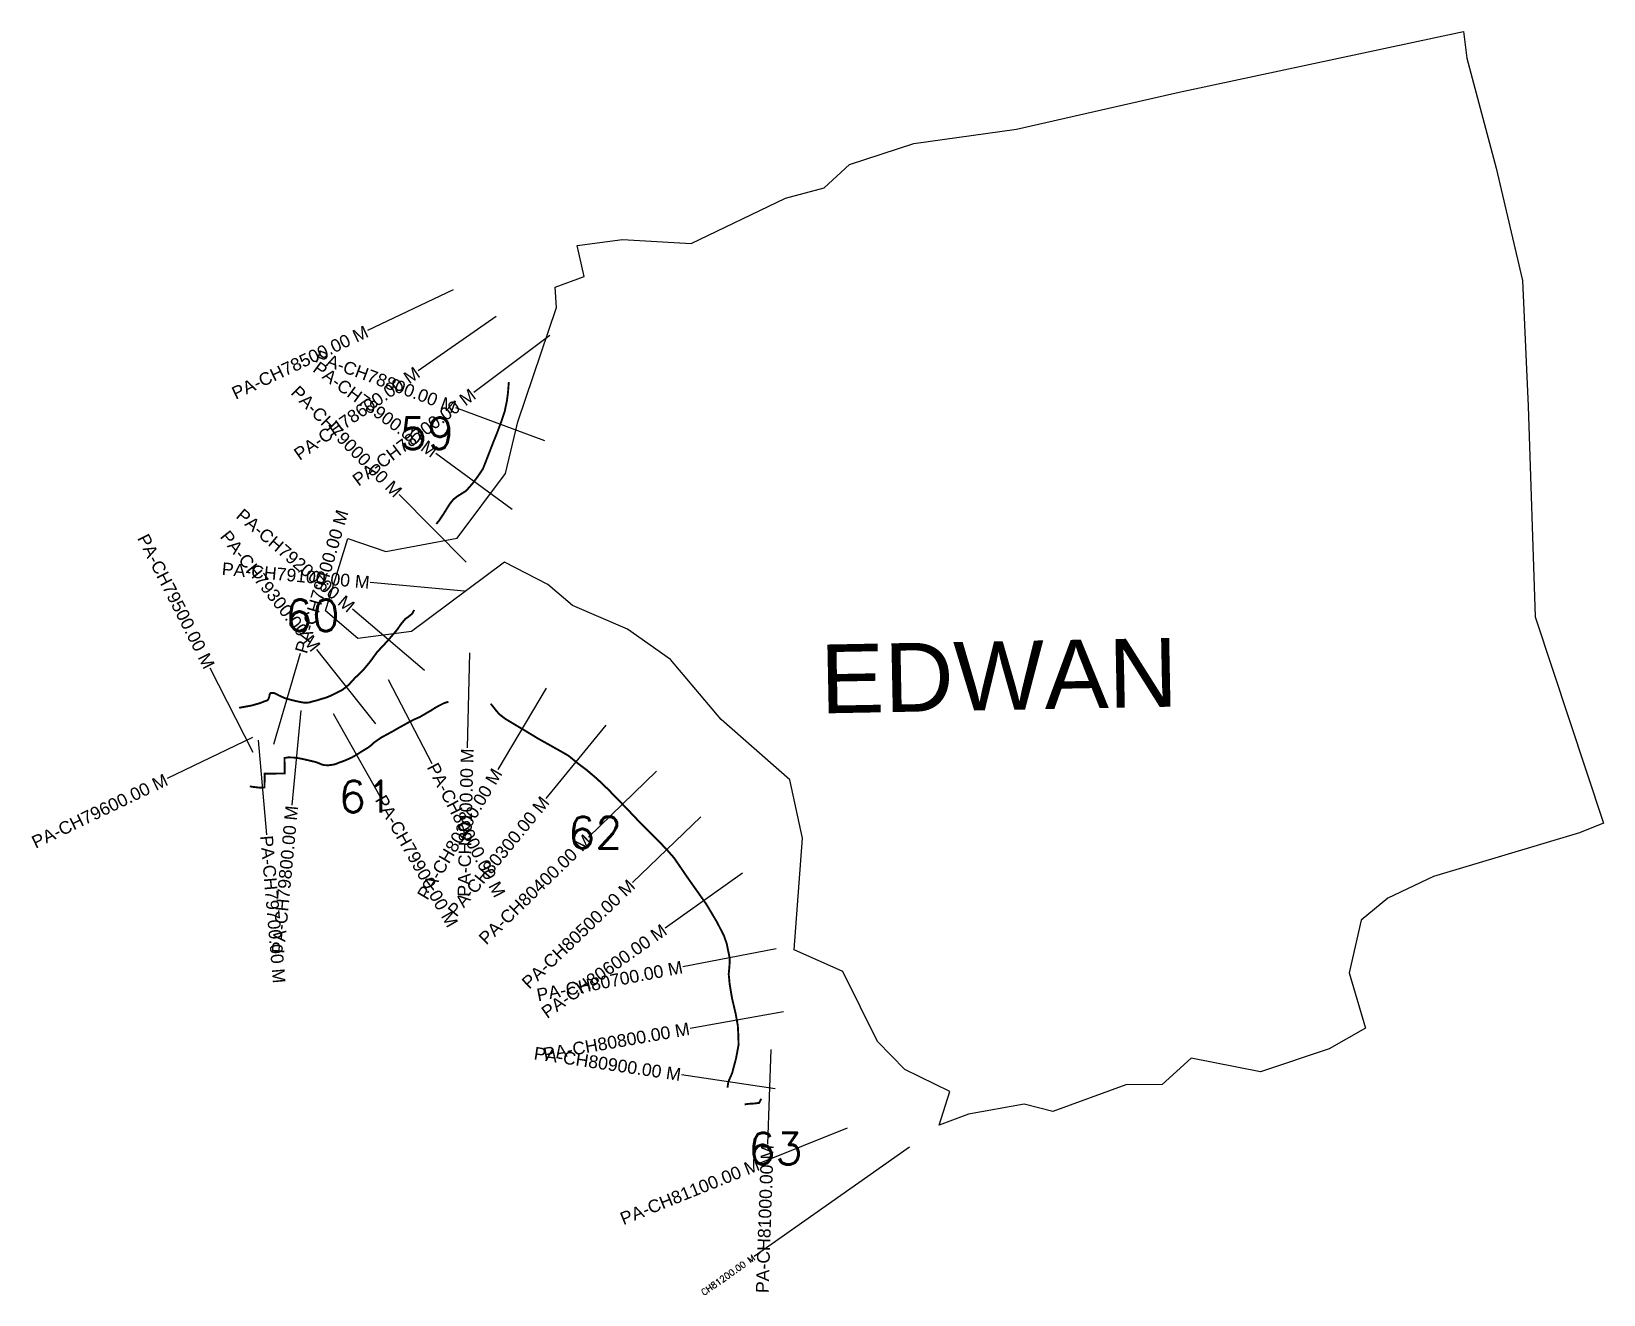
# Model space of a CAD drawing. Header units: metres. Extents: x 260375 to 262862, y 2161237 to 2163234.
import ezdxf
from ezdxf.enums import TextEntityAlignment as Align

# ---------------------------------------------------------------- set-up
doc = ezdxf.new("R2010")
doc.units = ezdxf.units.M
for name, color, linetype in [('ARTIFICIALLY PROTECTED', 4, 'Continuous'), ('CS', 134, 'Continuous'), ('CSMark', 6, 'Continuous'), ('village', 3, 'Continuous'), ('VILLAGE NAME', 250, 'Continuous')]:
    doc.layers.add(name, color=color, linetype=linetype)
doc.styles.add('DynamicDimensions', font='arial.ttf')
doc.styles.get("Standard").update_dxf_attribs({"font": 'simplex.shx'})

msp = doc.modelspace()

# ---------------------------------------------------------------- linework, layer by layer
at = {"color": 6, "flags": 128}
msp.add_lwpolyline([(261628.8, 2162986.7), (261669.2, 2163023.8)], dxfattribs=at)
at = {"layer": 'ARTIFICIALLY PROTECTED', "const_width": 3, "flags": 128}
for points in [[(261130.8, 2162679.6), (261130.2, 2162678.1), (261129.1, 2162663.4), (261127.6, 2162651.5), (261123.9, 2162633.2), (261118.4, 2162616.9), (261112.2, 2162600.3), (261105, 2162582.4), (261097, 2162561.7), (261089.5, 2162542.5), (261081.7, 2162530.9), (261073.3, 2162519.5), (261062.8, 2162507.6), (261048.6, 2162498.7), (261042.6, 2162493.9), (261037.5, 2162487.6), (261033.5, 2162481.4), (261027.2, 2162471.1), (261020.3, 2162460.9), (261015.7, 2162455.2)], [(260980.8, 2162319.2), (260977.5, 2162313.3), (260970.7, 2162307.8), (260966.7, 2162305.1), (260959.8, 2162296.8), (260953.8, 2162288.1), (260948.3, 2162281.6), (260938.1, 2162269.7), (260922.1, 2162252.7), (260911.1, 2162237.5), (260906.1, 2162231.5), (260900.1, 2162224.3), (260893.9, 2162218.1), (260887.4, 2162212.1), (260876.8, 2162200.5), (260871.1, 2162196), (260867.3, 2162193), (260857.9, 2162188.1), (260848.4, 2162183.4), (260839.9, 2162180.1), (260833.8, 2162178.5), (260828, 2162176.5), (260819.8, 2162174.5), (260814.6, 2162172.9), (260810.9, 2162172.6), (260806.4, 2162172.6), (260796.2, 2162174.6), (260784.9, 2162177.3), (260775.7, 2162180), (260767, 2162183.9), (260763.3, 2162185.9), (260759.5, 2162187.7), (260757.4, 2162188), (260755.7, 2162188.1), (260753.4, 2162187.7), (260752.2, 2162185.8), (260751.9, 2162184.1), (260751, 2162180.4), (260749.8, 2162177.7), (260748.5, 2162176.3), (260745.4, 2162175.3), (260742, 2162174), (260738.5, 2162172.5), (260731.1, 2162170.2), (260722.7, 2162167.9), (260708, 2162165.3), (260703.9, 2162164.4)], [(260720.8, 2162040.3), (260725.2, 2162039.5), (260732.8, 2162038.6), (260738.2, 2162038.1), (260743.9, 2162038.6), (260744.4, 2162060.3), (260776, 2162060.7), (260775.6, 2162085.1), (260781.6, 2162086.1), (260789.3, 2162085.9), (260795.7, 2162085.2), (260803.8, 2162083.7), (260815.1, 2162081.1), (260825.5, 2162078.6), (260830.1, 2162076.8), (260835, 2162074.7), (260839.5, 2162073.8), (260844.6, 2162073.6), (260849.6, 2162074.1), (260855.9, 2162075.3), (260861.7, 2162077.7), (260871.9, 2162081.4), (260882.5, 2162086.2), (260890.5, 2162090.8), (260899.2, 2162096.4), (260908, 2162101.7), (260913.8, 2162106.2), (260916.4, 2162108.9), (260922.2, 2162113.1), (260929.3, 2162117.9), (260936.6, 2162121.8), (260947.1, 2162127.5), (260956.9, 2162133.2), (260964.4, 2162137.3), (260973, 2162142.1), (260979.8, 2162145.7), (260984.6, 2162147.8), (260989.4, 2162149.8), (260997.6, 2162154.6), (261006.9, 2162160), (261013.6, 2162164.3), (261020.1, 2162168), (261028, 2162171.9), (261034.8, 2162174)], [(261101.4, 2162170.5), (261102.3, 2162170.1), (261104.6, 2162167.4), (261111, 2162159.3), (261115.3, 2162154.4), (261124.6, 2162147.2), (261135.2, 2162140.8), (261156, 2162128.4), (261176.7, 2162115.8), (261192.1, 2162107.2), (261213.5, 2162095.2), (261224.9, 2162088.6), (261239.7, 2162076.5), (261253.3, 2162066.3), (261270.1, 2162052), (261287.6, 2162035.3), (261317.5, 2162004.5), (261336, 2161985), (261365.5, 2161955.5), (261380.2, 2161940.2), (261391.7, 2161927.1), (261412.8, 2161896.3), (261442.6, 2161854.1), (261459.4, 2161825.9), (261470.4, 2161804.5), (261474.9, 2161791.7), (261477.5, 2161779.1), (261479.5, 2161769.2), (261479.5, 2161759.8), (261478.8, 2161750.8), (261478.1, 2161743.3), (261479.6, 2161727.4), (261483.3, 2161705.4), (261489.1, 2161680.7), (261492.5, 2161661.8), (261493.2, 2161648.6), (261493.7, 2161631.6), (261489.7, 2161610.1), (261483.5, 2161586.7), (261477.5, 2161573.2), (261476.2, 2161563.9)], [(261503.4, 2161537.3), (261509.2, 2161538.2), (261518.7, 2161538.8), (261526.2, 2161539.7), (261527.8, 2161542.6), (261528.5, 2161544.5), (261529.8, 2161546.1)]]:
    msp.add_lwpolyline(points, dxfattribs=at)
at = {"layer": 'CS'}
for p, q in [((261042.6, 2162825.3), (260907, 2162761.2)), ((261110.3, 2162783.3), (260987.2, 2162697.6)), ((261195.1, 2162753.3), (261075.1, 2162663.3)), ((261187.1, 2162586.5), (261046.6, 2162638.9)), ((261135.9, 2162478.1), (261014.8, 2162566.5)), ((261062.7, 2162395), (260957.1, 2162501.6)), ((261060.5, 2162348.7), (260911.2, 2162362.7)), ((260997.2, 2162223.4), (260883.1, 2162320.7)), ((260758.6, 2162106.9), (260801, 2162250.8)), ((260920.1, 2162139.1), (260826.8, 2162256.6)), ((261068, 2162251.2), (261064.6, 2162101.2)), ((260725.9, 2162093.7), (260657.9, 2162227.4)), ((260939.7, 2162209.4), (261008.8, 2162076.2)), ((261189.5, 2162195.7), (261113, 2162066.7)), ((260801.5, 2162160), (260787.4, 2162010.7)), ((260852.5, 2162155.4), (260926.4, 2162024.9)), ((261283.9, 2162137.2), (261188.9, 2162021.2)), ((260725, 2162117.7), (260589.9, 2162052.7)), ((260725, 2162117.7), (260589.9, 2162052.7)), ((260734.1, 2162113.1), (260747.1, 2161963.6)), ((261364, 2162064.2), (261256.5, 2161959.7)), ((261434.2, 2161992.2), (261325.8, 2161888.5)), ((261500, 2161902.8), (261377.5, 2161816.2)), ((261553.1, 2161783.6), (261405.8, 2161754.9)), ((261564.8, 2161683.6), (261417.1, 2161657.5)), ((261544.7, 2161624.2), (261539.3, 2161474.3)), ((261551.7, 2161562.1), (261403.4, 2161584.1)), ((261665.2, 2161499.9), (261526.1, 2161443.7)), ((261763.8, 2161469.5), (261518.5, 2161296.7))]:
    msp.add_line(p, q, dxfattribs=at)
at = {"layer": 'village', "color": 6}
for points in [[(261669.2, 2163023.8, 0), (261770.7, 2163056.8, 0), (261933.1, 2163079.3, 0), (262190.7, 2163137.9, 0), (262640, 2163234.1, 0), (262645.1, 2163191.9, 0), (262691.7, 2163017.8, 0), (262733.3, 2162840.3, 0), (262742.4, 2162641.7, 0), (262753.3, 2162308.4, 0), (262861.6, 2161982, 0), (262823.6, 2161966.6, 0), (262592.6, 2161897.8, 0), (262520.3, 2161863.5, 0), (262478.5, 2161828.9, 0), (262459.5, 2161745.2, 0), (262484.9, 2161657.8, 0), (262427.5, 2161625.2, 0), (262319.3, 2161588.8, 0), (262209.2, 2161610.2, 0), (262163.4, 2161569, 0), (262106.1, 2161568.4, 0), (261990.5, 2161526.2, 0), (261945.2, 2161537.9, 0), (261857.2, 2161522.1, 0), (261811, 2161504.6, 0), (261827.8, 2161557.8, 0)], [(261827.8, 2161557.8, 0), (261756.7, 2161592.3, 0), (261713.4, 2161636.9, 0), (261658.4, 2161747.4, 0), (261581.5, 2161781.7, 0), (261594.8, 2161958.5, 0), (261574.9, 2162050.6, 0), (261466.3, 2162146.1, 0), (261385.8, 2162241.1, 0), (261318.3, 2162288.9, 0), (261231, 2162326.3, 0), (261192.3, 2162359.5, 0), (261123.6, 2162394.9, 0), (260976.6, 2162285.4, 0), (260891.6, 2162274.3, 0), (260840.5, 2162318.1, 0), (260875.6, 2162432.1, 0), (260935.8, 2162411.9, 0), (261048.6, 2162432.6, 0), (261125, 2162535.2, 0), (261144.5, 2162616.6, 0), (261205.8, 2162797.5, 0), (261203.9, 2162829.9, 0), (261249.7, 2162846.3, 0), (261238.3, 2162895.7, 0), (261309.9, 2162904.9, 0), (261418.9, 2162898.5, 0), (261567.9, 2162970.4, 0), (261628.8, 2162986.7, 0)]]:
    msp.add_polyline3d(points, dxfattribs=at)

# ---------------------------------------------------------------- texts
at = {"char_height": 50, "attachment_point": 1}
for s, insert in [('59', (260958.1, 2162623.7)), ('60', (260776.8, 2162335.7)), ('61', (260861.6, 2162049.1)), ('62', (261224.2, 2161992.1)), ('63', (261509.1, 2161492.5))]:
    msp.add_mtext_dynamic_manual_height_columns(s, width=84.374, gutter_width=1, heights=[0], dxfattribs=dict(at, insert=insert))
at = {"layer": 'CSMark', "style": 'DynamicDimensions'}
for s, rotation, p in [('PA-CH78500.00 M', 25.2717, (260906.1, 2162760.8)), ('PA-CH78500.00 M', 25.2717, (260906.1, 2162760.8)), ('PA-CH78800.00 M', 339.5179, (261045.7, 2162639.3)), ('PA-CH78800.00 M', 339.5179, (261045.7, 2162639.3)), ('PA-CH78600.00 M', 34.8402, (260986.3, 2162697)), ('PA-CH78600.00 M', 34.8402, (260986.3, 2162697)), ('PA-CH78900.00 M', 323.8519, (261014, 2162567.1)), ('PA-CH78900.00 M', 323.8519, (261014, 2162567.1)), ('PA-CH79000.00 M', 314.7566, (260956.4, 2162502.3)), ('PA-CH79000.00 M', 314.7566, (260956.4, 2162502.3)), ('PA-CH78700.00 M', 36.8836, (261074.3, 2162662.7)), ('PA-CH79200.00 M', 319.5396, (260882.3, 2162321.4)), ('PA-CH79200.00 M', 319.5396, (260882.3, 2162321.4)), ('PA-CH79500.00 M', 296.9422, (260657.4, 2162228.3)), ('PA-CH79300.00 M', 308.4525, (260826.2, 2162257.4)), ('PA-CH79300.00 M', 308.4525, (260826.2, 2162257.4)), ('PA-CH79100.00 M', 354.6446, (260910.2, 2162362.8)), ('PA-CH79100.00 M', 354.6446, (260910.2, 2162362.8)), ('PA-CH80100.00 M', 88.6844, (261064.6, 2162100.2)), ('PA-CH80100.00 M', 88.6844, (261064.6, 2162100.2)), ('PA-CH79600.00 M', 25.7033, (260589, 2162052.2)), ('PA-CH80200.00 M', 59.3283, (261112.5, 2162065.9)), ('PA-CH80200.00 M', 59.3283, (261112.5, 2162065.9)), ('PA-CH79800.00 M', 84.597, (260787.3, 2162009.7)), ('PA-CH79800.00 M', 84.597, (260787.3, 2162009.7)), ('PA-CH80300.00 M', 50.6891, (261188.3, 2162020.4)), ('PA-CH80300.00 M', 50.6891, (261188.3, 2162020.4)), ('PA-CH80400.00 M', 44.2058, (261255.8, 2161959)), ('PA-CH80400.00 M', 44.2058, (261255.8, 2161959)), ('PA-CH80500.00 M', 43.7295, (261325.1, 2161887.8)), ('PA-CH80500.00 M', 43.7295, (261325.1, 2161887.8)), ('PA-CH80600.00 M', 35.2601, (261376.7, 2161815.7)), ('PA-CH80700.00 M', 11.0084, (261404.9, 2161754.8)), ('PA-CH80800.00 M', 9.9953, (261416.1, 2161657.3)), ('PA-CH80900.00 M', 351.5701, (261402.4, 2161584.3)), ('PA-CH81000.00 M', 87.9578, (261539.3, 2161473.3)), ('PA-CH81100.00 M', 21.9841, (261525.2, 2161443.3))]:
    msp.add_text(s, height=20, rotation=rotation, dxfattribs=at).set_placement(p, align=Align.MIDDLE_RIGHT)
for s, rotation, p in [('PA-CH79400.00 M', 73.5949, (260801.3, 2162251.7)), ('PA-CH79400.00 M', 73.5949, (260801.3, 2162251.7)), ('PA-CH80000.00 M', 297.3979, (261009.2, 2162075.3)), ('PA-CH80000.00 M', 297.3979, (261009.2, 2162075.3)), ('PA-CH79900.00 M', 299.5352, (260926.9, 2162024)), ('PA-CH79900.00 M', 299.5352, (260926.9, 2162024)), ('PA-CH79700.00 M', 274.9471, (260747.2, 2161962.6))]:
    msp.add_text(s, height=20, rotation=rotation, dxfattribs=at).set_placement(p, align=Align.MIDDLE_LEFT)
at = {"layer": 'CSMark'}
msp.add_text('CH81200.00 M', height=10, rotation=35.1666, dxfattribs=at).set_placement((261517.7, 2161296.1), align=Align.MIDDLE_RIGHT)
at = {"layer": 'VILLAGE NAME', "insert": (261621.7, 2162264.3), "char_height": 108.748, "attachment_point": 1, "rotation": 1.1028}
msp.add_mtext_dynamic_manual_height_columns('{\\fArial|b0|i0|c0|p34;EDWAN}', width=726.929, gutter_width=543.7, heights=[0], dxfattribs=at)

doc.saveas('drawing.dxf')
